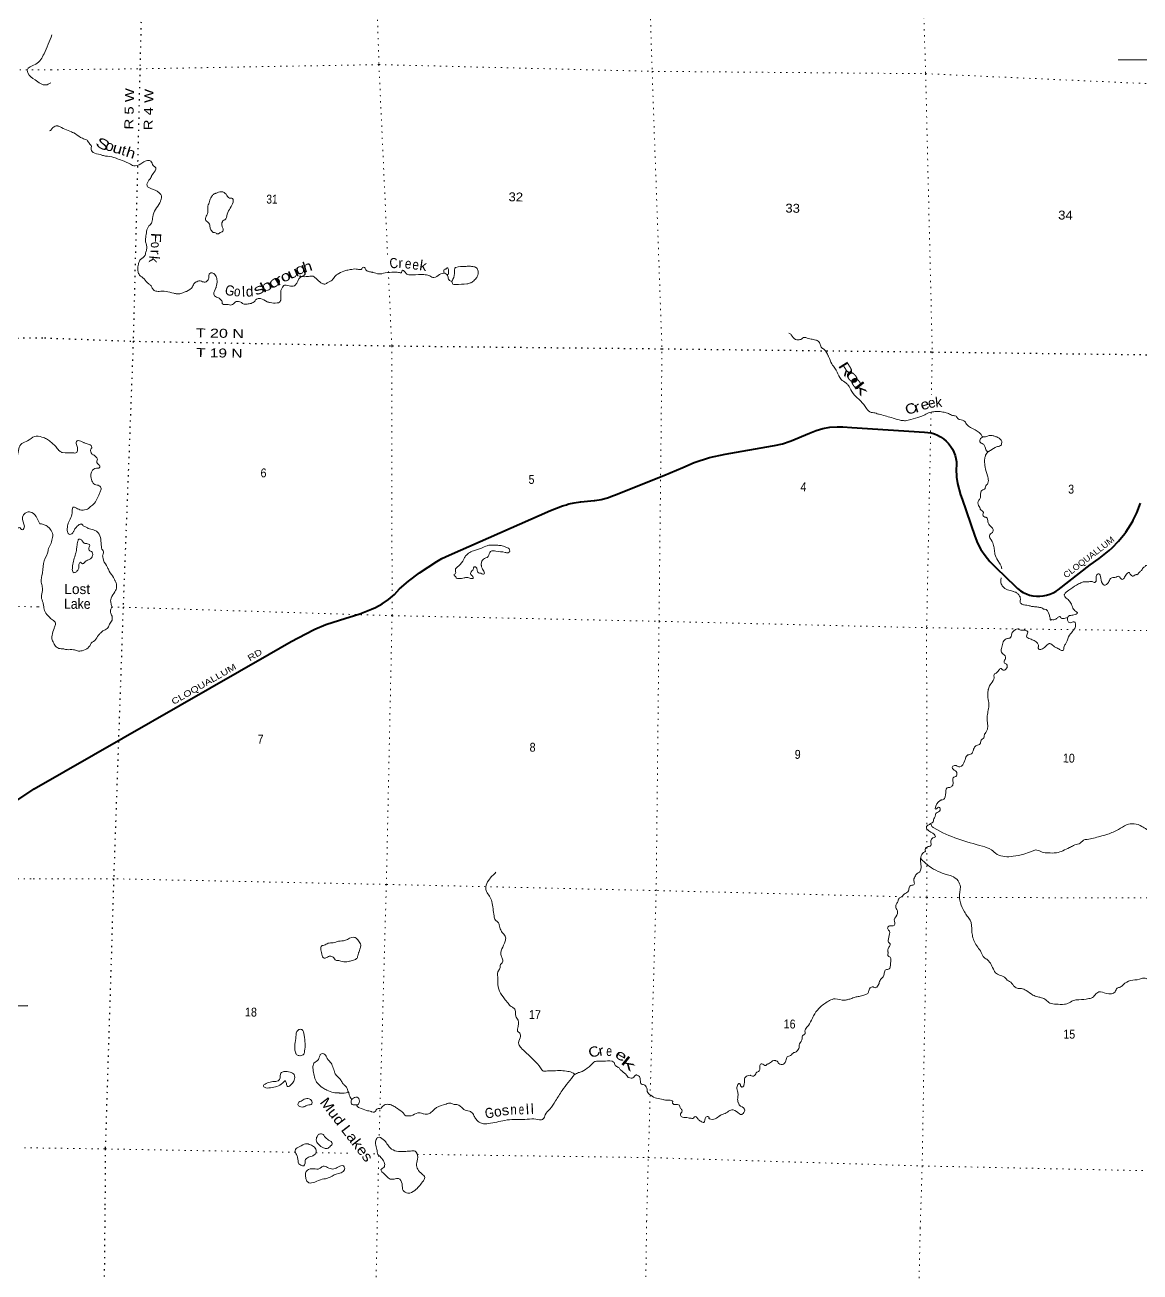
# Model space of a CAD drawing. Header units: feet. Extents: x -751810 to -497223, y -177792 to 12311.
# Drawn here: x -562729 to -540783, y -131836 to -107284 of the extents above; entities that cross this region are included whole.
import ezdxf

# ---------------------------------------------------------------- set-up
doc = ezdxf.new("R2010")
doc.units = ezdxf.units.FT
doc.header["$LTSCALE"] = 80
doc.linetypes.add('DOTTED', pattern=[1.5, 0.3, -1.2])
for name, color, linetype, lineweight in [('26', 7, 'Continuous', 40), ('29', 7, 'Continuous', 25), ('39', 7, 'Continuous', 13), ('6', 7, 'DOTTED', 25), ('7', 7, 'DOTTED', 13)]:
    doc.layers.add(name, color=color, linetype=linetype, lineweight=lineweight)
doc.layers.add('27', color=7, linetype='Continuous')
doc.layers.add('41', color=7, linetype='Continuous')

msp = doc.modelspace()

# ---------------------------------------------------------------- linework, layer by layer
at = {"layer": '26'}
for points in [[(-562547.79, -122322.91), (-557920.4, -119672.9), (-557488.52, -119424.9), (-557046.95, -119193.2), (-557021.64, -119181.98), (-556809.75, -119089.22), (-556535.41, -118998.81), (-556136.89, -118875.14), (-555911.18, -118786.72), (-555828.04, -118750.12), (-555696.1, -118678.25), (-555572.39, -118593), (-555458.28, -118495.27), (-555355, -118386.16), (-555183.64, -118231.3), (-554962.94, -118067.49), (-554621.68, -117844.38), (-554523.94, -117790.2), (-554381.66, -117722.92), (-552383.07, -116841.9), (-552151.12, -116752.37), (-552072.53, -116728.64), (-552047.71, -116721.14), (-552022.53, -116714.96), (-551921, -116690), (-551797.76, -116672.81), (-551786.07, -116671.33), (-551523.42, -116644.64), (-551515.41, -116643.86), (-551388.16, -116624.33), (-551263.64, -116591.6), (-551143.23, -116546.04), (-551125.5, -116538.87), (-550152.88, -116154.81), (-549783.82, -115997.14), (-549556.04, -115897.96), (-549257.91, -115800.2), (-548951.19, -115734.15), (-548019.05, -115571.64), (-547976.04, -115564.76), (-547818.86, -115528.76), (-547666.3, -115476.54), (-547648.69, -115470.18), (-547286.08, -115319.68), (-547156.96, -115267.36), (-547023.07, -115228.82), (-546885.89, -115204.49), (-546746.91, -115194.63), (-546633.44, -115197.38), (-546452.36, -115210.6), (-545028.5, -115299.82), (-544961.03, -115304.85), (-544894.46, -115316.91), (-544829.51, -115335.86), (-544766.9, -115361.49), (-544707.31, -115393.53), (-544651.39, -115431.63), (-544599.77, -115475.36), (-544552.99, -115524.24), (-544511.59, -115577.75), (-544476, -115635.29), (-544446.63, -115696.24), (-544423.78, -115759.92), (-544409.24, -115817.89), (-544398.79, -115886.64), (-544395.59, -115956.11), (-544399.64, -116025.38), (-544393.02, -116185.91), (-544375.79, -116312.54), (-544318.26, -116533.21), (-544285.77, -116618.67), (-544033.03, -117348.33), (-543980.3, -117482.93), (-543913.8, -117611.28), (-543834.24, -117731.98), (-543742.5, -117843.7), (-543663.12, -117923.82), (-543614.12, -117970.24), (-543242.25, -118334.81), (-543192.84, -118380.8), (-543138.9, -118421.37), (-543081.01, -118456.08), (-543019.8, -118484.55), (-542955.96, -118506.47), (-542890.18, -118521.59), (-542823.17, -118529.75), (-542755.68, -118530.87), (-542688.44, -118524.92), (-542622.2, -118511.98), (-542557.66, -118492.19), (-542495.55, -118465.76), (-542436.55, -118432.98), (-542391.75, -118402.23), (-541762.76, -117915.85), (-541584.97, -117789.01)], [(-541584.97, -117789.01), (-541392.11, -117627.16), (-541334.61, -117576.13), (-541209.62, -117447.27), (-541084.39, -117296.97), (-541064.22, -117269.19), (-540927.9, -117055.88), (-540916.82, -117035.75), (-540846.77, -116888.38), (-540772.33, -116700.81)], [(-563229.53, -122772.81), (-562547.79, -122322.91)]]:
    msp.add_lwpolyline(points, dxfattribs=at)
at = {"layer": '29'}
msp.add_lwpolyline([(-567229.35, -124765.99), (-567049.27, -126674.32), (-567041.17, -126691.97), (-567032.57, -126700.57), (-567019.67, -126709.18), (-566980.09, -126712.43), (-562670.29, -126590.05)], dxfattribs=at)
at = {"layer": '39'}
msp.add_line((-555793.95, -129468.63), (-555781.44, -129518.65), dxfattribs=at)
msp.add_arc((-558006.53, -128170.82), 30.07, 133.70179, 191.89523, dxfattribs=at)
for points in [[(-562197.2, -107477.98), (-562353.08, -107850.17), (-562517.13, -108056.01), (-562683.12, -108175.1), (-562672.3, -108227.78), (-562528.61, -108366.27), (-562319.54, -108465.97), (-562220.85, -108425.53)], [(-540265.4, -107937.21), (-540311.29, -107946.81), (-540748.24, -107971.53), (-541128.32, -107971.34), (-541212.74, -107969.51)], [(-562243.98, -109369.58), (-562226.86, -109359.98), (-562183.57, -109312.67), (-562112.27, -109271.99), (-562092.08, -109268.4), (-562072.12, -109274.87), (-561813.28, -109391.06), (-561769.46, -109410.1), (-561634.67, -109497.46), (-561554.98, -109531.36), (-561507.23, -109554.51), (-561462.97, -109613.53), (-561421.49, -109677), (-561426.4, -109717.1), (-561417.21, -109755.5), (-561387.86, -109792.33), (-561242.03, -109835.7), (-561186.2, -109857.01), (-561021.78, -109878.67), (-560933.96, -109908.72), (-560818.28, -109951.44), (-560653.06, -110027.4), (-560611.34, -110050.42), (-560561.27, -110059.54), (-560411, -109994.44), (-560315.54, -109952.27), (-560249.52, -109967.78), (-560207.1, -110049.12), (-560153.86, -110096.52), (-560165.25, -110156.59), (-560235.84, -110255.58), (-560240.13, -110267.55), (-560287.98, -110338.9), (-560326.58, -110446.63), (-560315.02, -110469), (-560293.27, -110485.55), (-560125.99, -110559.55), (-560072.66, -110602.92), (-560043.5, -110647.79), (-560053.43, -110732.01), (-560074.69, -110783.83), (-560160.07, -110914.67), (-560213.64, -111062.3), (-560232.06, -111166.44), (-560248.9, -111200.26), (-560259.27, -111214.11), (-560288.04, -111241.63), (-560334.68, -111349.19), (-560351.31, -111463.43), (-560358.6, -111519.57), (-560344.05, -111588.25), (-560334.68, -111709.08), (-560354.25, -111772.73), (-560365.34, -111817.08), (-560453.56, -111899.52), (-560474.43, -111933.25), (-560495.87, -111993.1), (-560508.44, -112105.42), (-560491.87, -112174.13), (-560472.49, -112206.72), (-560385.71, -112282.99), (-560293.44, -112383.51), (-560269.63, -112398.1), (-560246.01, -112420.73), (-560215.1, -112477.69), (-560171.73, -112516.83), (-560087.54, -112528.71), (-559952.82, -112529.62), (-559800.82, -112567.09), (-559734.66, -112576.56), (-559666.19, -112572.01), (-559572.87, -112535.84), (-559548.57, -112528.32), (-559431.93, -112438.36), (-559392.08, -112364.83), (-559361.44, -112343.38), (-559349.29, -112339.62), (-559306.67, -112322.45), (-559282.51, -112320.96), (-559232.61, -112338.13), (-559200.59, -112344.86), (-559162.26, -112339.65), (-559135.64, -112318.11), (-559116.74, -112282.33), (-559107.22, -112216.19), (-559092.2, -112174.3), (-559047.71, -112163.2), (-559013.9, -112180.01), (-558978.53, -112216.97), (-558959.28, -112255.59), (-558948.61, -112318.14), (-558965.47, -112442.43), (-558969.85, -112458.42), (-559012.92, -112586.17), (-558999.52, -112616.61), (-558906.04, -112662.87), (-558854.94, -112716.25)], [(-558855.4, -111206.32), (-558844.27, -111158.31), (-558833.81, -111140.44), (-558795.17, -111121.17), (-558746.47, -111011.64), (-558632.54, -110772.85), (-558627.94, -110746.81), (-558643.03, -110702.25), (-558701.1, -110690.94), (-558771.84, -110617.03), (-558809.32, -110584.05), (-558837.14, -110569.37), (-558865.24, -110566.75), (-558921.79, -110577.59), (-558974.55, -110598.56), (-558988.75, -110604.29), (-559017.25, -110619.75), (-559058.48, -110665.1), (-559081.63, -110710.84), (-559111.97, -110808.7), (-559126.94, -110848.59), (-559129.86, -110979.21), (-559172.21, -111074.8), (-559167.53, -111135.22), (-559108.3, -111184.76), (-559086.11, -111271.69), (-559059.32, -111332.59), (-559025.91, -111367.49), (-558977.9, -111378.58), (-558956.1, -111393.13), (-558929.97, -111393.7), (-558915.85, -111391.99), (-558885.21, -111370.54), (-558844.69, -111357.34), (-558827.22, -111295.39), (-558850.22, -111244.63), (-558855.43, -111205.54)], [(-558854.94, -112716.25), (-558847.31, -112734.51), (-558849.9, -112760.59), (-558840.17, -112774.88), (-558802.24, -112787.76), (-558749.94, -112786.89), (-558663.69, -112796.8), (-558625.05, -112777.53), (-558571.66, -112728.42), (-558539.46, -112727.11), (-558523.42, -112729.47), (-558481.48, -112742.44), (-558431.9, -112773.67), (-558355.61, -112779.34), (-558278.87, -112764.92), (-558201.41, -112718.35), (-558190.91, -112698.47), (-558139.98, -112669.41), (-558095.72, -112668.36), (-557962.44, -112733.58), (-557900.44, -112748.99), (-557767.91, -112757.89), (-557719.26, -112740.85), (-557698.45, -112709.14), (-557693.98, -112689.13), (-557668.8, -112462.48), (-557647.61, -112433.8), (-557642.07, -112419.94), (-557587.19, -112409.96), (-557476.99, -112428.43), (-557422.45, -112417.55), (-557408.16, -112407.81), (-557306.69, -112250.86), (-557284.51, -112242.54), (-557220.76, -112239.77), (-557120.98, -112231.46), (-557058.34, -112232.43), (-557020.69, -112257.37), (-556928.1, -112343.82), (-556914.3, -112356.18), (-556864.55, -112379.37), (-556840.56, -112385.93), (-556779.72, -112363.12), (-556683.94, -112306.89), (-556659.06, -112273.25), (-556597.23, -112206.23), (-556550.28, -112175.07), (-556416.32, -112119.67), (-556327.43, -112101.49), (-556210.53, -112089.95), (-556114.14, -112096.06), (-556099.84, -112086.31), (-556087.11, -112056.43), (-556046.95, -112059.31), (-556033.06, -112067.66), (-556029.58, -112091.86), (-556011.98, -112114.36), (-555960.21, -112137.59), (-555898.17, -112151), (-555880.17, -112155.41), (-555764.22, -112186.07), (-555641.11, -112166.62), (-555465.79, -112150.31), (-555375.42, -112156.29), (-555317.09, -112155.55), (-555306.14, -112115.57), (-555250.53, -112146.93), (-555213.28, -112189.96), (-555171.34, -112202.93), (-555145.26, -112205.51), (-554933.84, -112194.01), (-554825.52, -112206.4), (-554739.67, -112234.4), (-554701.98, -112257.33), (-554679.87, -112257.81), (-554571.94, -112197.82), (-554466.79, -112171.95), (-554423.11, -112197.03), (-554398.64, -112271.95), (-554389.17, -112298.29), (-554359.56, -112323.06), (-554321.46, -112327.9)], [(-554476.8, -112169.73), (-554485.77, -112121.28), (-554479.24, -112099.3), (-554448.87, -112089.91), (-554420.14, -112064.39), (-554406.21, -112070.73), (-554394.82, -112101.13), (-554391.92, -112151.46), (-554394.67, -112187.28), (-554418.32, -112198.67)], [(-554321.46, -112327.9), (-554273.91, -112180.15), (-554274.71, -112125.85), (-554269.7, -112081.73), (-554263.36, -112067.79), (-554247.05, -112058.09), (-554069.63, -112037.81), (-553983.06, -112033.65), (-553892.79, -112043.65), (-553854.87, -112056.53), (-553815.93, -112113.67), (-553811.42, -112182.13), (-553826.66, -112234.07), (-553878.48, -112303.32), (-553911.36, -112334.78), (-553945.98, -112354.13), (-553960.23, -112361.87), (-554031.08, -112382.45), (-554250.53, -112393.78), (-554290.73, -112392.91), (-554316.51, -112376.26), (-554325.3, -112333.07)], [(-547693.83, -113350.08), (-547648.32, -113383.24), (-547563.91, -113475.54), (-547507.76, -113482.79), (-547449.11, -113467.98), (-547408.19, -113436.69), (-547364.01, -113439.66), (-547256.05, -113468.14), (-547166, -113488.18), (-547136.08, -113498.88), (-547102.45, -113523.74), (-547071.77, -113590.75), (-547056.45, -113625.26), (-547001.25, -113674.71), (-546921.48, -113795.06), (-546913.8, -113811.31), (-546848.65, -113955.47), (-546819.53, -114002.35), (-546762.99, -114081.98), (-546693.82, -114226.23), (-546666.44, -114261), (-546567.55, -114335.52), (-546522.35, -114382.75), (-546497.21, -114427.52), (-546405.88, -114570.24), (-546340.9, -114631.96), (-546279.84, -114689.58), (-546164.39, -114832.82), (-546077.7, -114913.11), (-546023.52, -114918.31), (-545933.6, -114944.38), (-545899.61, -114953.16), (-545641.8, -115025.09), (-545483.9, -115068.72), (-545399.57, -115074.57), (-545296.52, -115052.68), (-545114.27, -114996.31), (-545047.35, -114971.62), (-544945.63, -114919.54), (-544844.64, -114899.61), (-544747.93, -114891.65), (-544637.74, -114910.12), (-544555.82, -114934.01), (-544474.22, -114971.97), (-544404.18, -114987.56), (-544363.09, -115038.72), (-544347.19, -115047.1), (-544329.23, -115053.52), (-544229.58, -115093.88), (-544214.09, -115120.36), (-544137.4, -115198.42), (-544105.55, -115213.18), (-543952.8, -115306.97), (-543931.09, -115325.53), (-543898, -115374.5), (-543886.58, -115391.61)], [(-562394.56, -115397.01), (-562540.14, -115385.21), (-562679.24, -115474.68), (-562789.19, -115524.52), (-562873.45, -115762.48), (-563010.28, -116176.66), (-563102.86, -116341.84), (-563211.4, -116500.6), (-563300.6, -116524.71), (-563390.81, -116591.14), (-563417.45, -116778.04), (-563383.11, -116857.49), (-563325.36, -116885.06), (-563320.05, -116915.44), (-563369.81, -116974.76), (-563353.02, -117114.29), (-563301.34, -117226.41), (-562998.57, -117281.94), (-562889.1, -117252.26), (-562875.77, -117200.15), (-562841.02, -117178.79), (-562783.71, -117224.5), (-562748.81, -117197.09), (-562778.72, -117016.92), (-562686.67, -116873.91), (-562596.19, -116880.08), (-562490.26, -116997.51), (-562433.34, -117102.41)], [(-543884.42, -115396.91), (-543923.33, -115428.24), (-543934.86, -115494.34), (-543871.4, -115533.91), (-543849.78, -115556.49), (-543798.07, -115672.22), (-543784.18, -115680.56), (-543762.02, -115679.03), (-543729.46, -115661.64), (-543605.23, -115591.95), (-543528.22, -115565.47), (-543513.92, -115555.73), (-543507.13, -115521.7), (-543506.27, -115483.51), (-543517.75, -115457.13), (-543604.85, -115394.93), (-543620.84, -115390.56), (-543674.7, -115371.3), (-543751.09, -115369.64), (-543825.95, -115390.14), (-543885.91, -115393.52)], [(-562394.56, -115397.01), (-562344, -115413.22), (-562264.59, -115459.17), (-562187.54, -115521.16), (-562122.56, -115582.88), (-562059.94, -115660.64), (-562012.46, -115695.85), (-561988.48, -115702.4), (-561779.48, -115708.94), (-561747.36, -115711.64), (-561710.91, -115700.37), (-561695.9, -115658.47), (-561693.08, -115622.34), (-561715.49, -115545.46), (-561720.45, -115497.1), (-561701.77, -115471.36), (-561679.53, -115465.82), (-561579.79, -115502.15), (-561563.84, -115508.53), (-561485.99, -115534.35), (-561416.67, -115582.09), (-561415.29, -115610.27), (-561433.96, -115636), (-561433.07, -115686.28), (-561415.93, -115728.88), (-561364.25, -115756.13), (-561317.04, -115803.4), (-561301.54, -115829.87), (-561314.59, -115873.82), (-561301.51, -115918.34), (-561256.36, -115967.57), (-561254.79, -115987.71), (-561265.16, -116001.56), (-561277.4, -116009.33), (-561323.67, -116010.34), (-561413.55, -116072.73), (-561433.31, -116146.69), (-561424.51, -116203.18), (-561386.51, -116302.52), (-561352.92, -116329.38), (-561269.04, -116355.33), (-561230.01, -116408.45), (-561247.52, -116472.41), (-561277.15, -116538.11), (-561402.33, -116740.48), (-561467.77, -116789.32), (-561478.09, -116801.16), (-561524.91, -116826.29), (-561585.43, -116835.03), (-561645.6, -116827.69), (-561739.09, -116781.44), (-561773.12, -116774.67), (-561785.41, -116784.45), (-561796.09, -116812.37), (-561801.95, -116894.67), (-561836.76, -117012.54), (-561885.46, -117122.07), (-561895.11, -117194.24), (-561886.99, -117280.87), (-561871.45, -117305.33), (-561845.5, -117313.94), (-561804.99, -117300.74), (-561773.89, -117259.19), (-561763.35, -117237.3), (-561723.77, -117175.84), (-561631.79, -117109.47), (-561619.68, -117107.72), (-561580.29, -117144.76), (-561536.43, -117161.8), (-561484.88, -117195.08), (-561380.9, -117221.46), (-561323.24, -117250.86), (-561285.76, -117283.84), (-561225.4, -117552.55), (-561214.42, -117601.04), (-561191.15, -117639.75), (-561185.93, -117676.05), (-561199.02, -117722.01), (-561197.69, -117752.2), (-561195.9, -117762.29), (-561183.09, -117818.86), (-561103.91, -117965.33), (-561069.3, -118036.45), (-560983.69, -118164.97), (-560958.72, -118217.79), (-560935.77, -118270.56), (-560925.42, -118347.18), (-560957.72, -118442.99), (-561034.92, -118567.98), (-561042.21, -118624.12), (-561037.03, -118662.43), (-561033.42, -118680.61), (-561020.69, -118741.2), (-561044.19, -118803.02), (-561037.55, -118865.49), (-561011.07, -118940.45), (-561012.5, -119004.76)], [(-543775.39, -115682.75), (-543822.02, -115754.13), (-543839.49, -115816.08), (-543839.91, -115924.64), (-543833.3, -115989.12), (-543786.82, -116159.01), (-543768.83, -116253.9), (-543775.98, -116304.01), (-543827.9, -116377.27), (-543832.64, -116409.34), (-543895.84, -116448.18), (-543921.4, -116511.97), (-543922.26, -116550.15), (-543935.8, -116616.2), (-543969.08, -116665.74), (-543972.3, -116719.96), (-543929.97, -116805.32), (-543924.3, -116821.53), (-543867.26, -116879.06), (-543876.42, -116929.12), (-543859.05, -116961.67), (-543815.15, -116976.69), (-543803.18, -116980.97), (-543780.36, -117039.77), (-543773.35, -117086.17), (-543700.95, -117176.2), (-543681.39, -117200.75), (-543674.25, -117241.12), (-543687.03, -117273.01), (-543725.94, -117304.34), (-543746.89, -117342.08), (-543739.75, -117382.45), (-543730.01, -117396.73), (-543672.18, -117508.57), (-543652.09, -117599.48), (-543638.3, -117702.31), (-543582.75, -117826.16), (-543536.08, -117897.54), (-543509.24, -117956.43), (-543506.15, -117993.75)], [(-561012.5, -119004.76), (-561062.45, -119080.08), (-561098.19, -119149.67), (-561128.97, -119177.15), (-561216.62, -119229.54), (-561241.32, -119255.14), (-561284.57, -119300.45), (-561353.19, -119401.5), (-561441.42, -119480.01), (-561452.18, -119511.95), (-561464.42, -119519.72), (-561487.07, -119543.36), (-561605.05, -119603.13), (-561695.64, -119607.2), (-561775.54, -119583.35), (-561900.21, -119582.66), (-561966.27, -119569.17), (-562062.53, -119557.03), (-562125.91, -119513.44), (-562174.32, -119429.95), (-562193.48, -119387.32), (-562195.57, -119300.82), (-562156.33, -119164.95), (-562134.93, -119107.11), (-562131.49, -119042.85), (-562208.58, -118982.87), (-562239.97, -118948.01), (-562253.73, -118933.64), (-562331.98, -118835.44), (-562359.88, -118734.31), (-562372.34, -118661.66), (-562405.96, -118546.33), (-562382.94, -118416.14), (-562387.49, -118349.69), (-562407.49, -118254.76), (-562405.78, -118178.4), (-562394.56, -118126.37), (-562361.08, -117887.84), (-562347.76, -117831.83), (-562272.97, -117634.41), (-562270.6, -117618.37), (-562226.01, -117512.78), (-562191.33, -117400.94), (-562181.99, -117342.84), (-562188.82, -117288.4), (-562248.97, -117190.6), (-562294.35, -117151.41), (-562367.96, -117115.64), (-562436.63, -117102.19)], [(-540042.21, -117235.35), (-540081.03, -117262.66), (-540083.48, -117282.71), (-540068.03, -117311.19), (-540060.26, -117323.43), (-539936.95, -117474.88), (-539912.48, -117549.8), (-539940.72, -117643.68), (-539967.75, -117683.31), (-539997.36, -117658.54), (-540024.65, -117619.75), (-540036.53, -117611.45), (-540068.92, -117620.8), (-540112.47, -117680.17), (-540174.74, -117676.81), (-540187.25, -117696.65), (-540183.77, -117720.85), (-540161.27, -117793.72), (-540156.72, -117860.16), (-540206.92, -117857.07), (-540248.69, -117836.06), (-540262.58, -117827.71), (-540326.36, -117802.2), (-540349.14, -117831.87), (-540342.4, -117890.32), (-540371.44, -117929.9), (-540418.3, -117957.03), (-540464.76, -117966.08), (-540520.86, -117956.82), (-540546, -117912.05), (-540584.46, -117923.28), (-540618.99, -117938.61), (-540677.15, -117931.32), (-540679.39, -117941.33), (-540705.92, -117958.85), (-540755.6, -118022.11), (-540798.71, -118061.39), (-540808.98, -118071.22), (-540843.96, -118106.65), (-540861.96, -118102.24), (-540902.75, -118127.49), (-540935.04, -118132.82), (-540968.63, -118105.96), (-540984.17, -118081.49), (-540995.78, -118061.14), (-541032.32, -118076.43), (-541086.38, -118155.68), (-541135.65, -118200.86), (-541163.44, -118184.17), (-541173.13, -118167.88), (-541190.77, -118147.39), (-541212.7, -118138.87), (-541255.27, -118154.03), (-541340.05, -118168.28), (-541362.48, -118181.87), (-541406.44, -118259.33), (-541441.46, -118296.77), (-541492.12, -118313.77), (-541525.57, -118280.87), (-541560.62, -118139.38), (-541581.83, -118098.71), (-541607.78, -118090.1), (-541632.31, -118107.67), (-541645.13, -118141.57), (-541663.77, -118255.76), (-541683.96, -118259.35), (-541741.85, -118240), (-541753.91, -118239.74), (-541824.48, -118248.26), (-541886.75, -118244.9), (-541945.54, -118265.75), (-542037.07, -118312.02), (-542184.13, -118413.38), (-542272.4, -118493.9), (-542274.81, -118511.94), (-542265.3, -118536.27), (-542198.31, -118598.04), (-542145.52, -118665.53), (-542103.5, -118764.96), (-542080.18, -118801.66), (-542070.36, -118811.92), (-542015.11, -118859.36), (-542086.36, -118898.03), (-542161.04, -118910.48), (-542171.14, -118912.28), (-542199.92, -119030.28), (-542180.18, -119046.79), (-542133.95, -119047.79), (-542069.4, -119039.13), (-542061.58, -119049.36), (-542052.75, -119103.83), (-542057.66, -119143.94), (-542082.64, -119181.6), (-542099.3, -119207.37), (-542169.62, -119294.31), (-542237.44, -119449.67), (-542270.82, -119503.23)], [(-561685.56, -117446.08), (-561708.04, -117552.15), (-561715.91, -117634.41), (-561731.33, -117694.39), (-561790.94, -117932.36), (-561796.54, -118002.61), (-561789.48, -118046.99), (-561763.8, -118067.65), (-561739.55, -118062.15), (-561698.58, -118028.85), (-561671.24, -117975.16), (-561657.02, -117878.96), (-561638.53, -117861.27), (-561612.85, -117881.93), (-561594.94, -117890.36), (-561535.57, -117843.39), (-561462.35, -117806.78), (-561396.28, -117729.8), (-561395.78, -117707.69), (-561406.9, -117665.23), (-561464.25, -117621.77), (-561465, -117565.46), (-561452.14, -117529.54), (-561479.69, -117502.81), (-561547.81, -117491.28), (-561579.57, -117472.5), (-561618.65, -117421.39), (-561666.66, -117410.3), (-561678.99, -117422.09), (-561685.56, -117446.08)], [(-554285.94, -118119.06), (-554275.4, -118097.17), (-554254.89, -118079.52), (-554257.21, -118003.07), (-554248.72, -117983.15), (-554197.39, -117936.01), (-554091.87, -117803.59), (-554056.21, -117738.01), (-554019.23, -117702.62), (-553996.67, -117683), (-553903.13, -117636.78), (-553743.03, -117581.94), (-553633.41, -117536.06), (-553564.75, -117523.47), (-553504.45, -117524.78), (-553488.37, -117525.13), (-553399.97, -117529.05), (-553313.81, -117542.98), (-553263.96, -117562.16), (-553202.37, -117595.66), (-553189.33, -117642.19), (-553189.56, -117652.23), (-553216.18, -117673.77), (-553280.41, -117668.36), (-553460.87, -117644.35), (-553517.02, -117637.1), (-553565.53, -117648.11), (-553612.04, -117749.64), (-553705.67, -117799.89), (-553734.71, -117839.47), (-553748.43, -117913.56), (-553746.69, -117925.66), (-553733.83, -117980.23), (-553689.3, -118057.59), (-553689.98, -118087.74), (-553716.33, -118097.22), (-553760.1, -118076.16), (-553800.26, -118073.28), (-553825.63, -118038.56), (-553838.31, -117975.95), (-553855.95, -117955.47), (-553867.87, -117949.18), (-553898.52, -117970.63), (-553907.19, -117998.59), (-553956.96, -118065.87), (-553953.74, -118102.13), (-553939.94, -118114.49), (-553924.13, -118126.9), (-553912.34, -118139.21), (-553909.08, -118173.46), (-553927.35, -118181.11), (-553959.51, -118180.41), (-554027.45, -118160.85), (-554088.02, -118171.6), (-554194.87, -118183.36), (-554236.95, -118176.42), (-554244.63, -118160.16), (-554284.55, -118120.45)], [(-543515.26, -118168.05), (-543525.44, -118231.52), (-543522.23, -118267.78), (-543505.03, -118308.36), (-543483.6, -118338.99), (-543392.53, -118403.29), (-543290.64, -118433.64), (-543274.65, -118438.01), (-543214.84, -118461.42), (-543171.52, -118502.57), (-543140.62, -118559.53), (-543139.95, -118619.87), (-543142.73, -118653.98), (-543123.12, -118676.53), (-543063.36, -118701.95), (-542963.17, -118718.19), (-542905.19, -118733.52), (-542816.84, -118739.46), (-542738.76, -118755.22), (-542694.86, -118770.25), (-542683.06, -118782.56), (-542664.97, -118782.96), (-542572.93, -118893.52), (-542554.22, -118956.25), (-542552.43, -118966.34), (-542552.97, -118990.46), (-542541.09, -118998.76), (-542516.79, -118991.24), (-542478.69, -118996.09), (-542440.14, -118980.84), (-542393.01, -118941.65), (-542370.63, -118930.07), (-542352.67, -118936.49), (-542333.16, -118963.05), (-542303.14, -118969.73), (-542208.13, -118951.31)], [(-542270.82, -119503.23), (-542283.69, -119539.14), (-542284.4, -119571.29), (-542299.06, -119597.11), (-542327.2, -119596.5), (-542378.88, -119569.25), (-542464.41, -119527.18), (-542551.51, -119464.98), (-542569.55, -119462.58), (-542610.34, -119487.83), (-542682.17, -119552.62), (-542720.85, -119573.9), (-542749.09, -119577.31), (-542777.09, -119570.67), (-542786.33, -119534.28), (-542781.86, -119514.28), (-542787.09, -119477.97), (-542798.65, -119455.61), (-542869.89, -119403.8), (-542945.6, -119372), (-542993.39, -119350.86), (-543016.75, -119316.17), (-542992.93, -119240.29), (-542996.68, -119228.14), (-543030.41, -119207.31), (-543076.41, -119196.26), (-543146.77, -119194.74), (-543196.61, -119175.56), (-543233.02, -119184.82), (-543245.35, -119196.62), (-543298.64, -119241.71), (-543335.1, -119343.46), (-543365.61, -119358.88), (-543393.84, -119362.29), (-543438.56, -119383.44), (-543461.21, -119407.07), (-543497.67, -119508.82), (-543515.95, -119606.94), (-543512.47, -119631.15), (-543439.76, -119707.11), (-543432.84, -119757.52), (-543460.36, -119819.26), (-543456.7, -119835.42), (-543411.19, -119868.57), (-543396.05, -119911.12), (-543410.97, -119949), (-543451.98, -119984.3), (-543495.98, -119973.3), (-543519.7, -119954.69), (-543560.57, -119983.96), (-543616.23, -120045.08), (-543644.73, -120060.55), (-543661.58, -120094.36), (-543656.04, -120116.6), (-543659.04, -120160.77), (-543736.02, -120275.71), (-543765.91, -120353.47), (-543770.29, -120369.46), (-543779.31, -120413.5), (-543770.62, -120564.48), (-543759.24, -120685.36), (-543775.87, -120799.6), (-543794.51, -120913.8), (-543788.67, -121012.44), (-543783.28, -121131.18), (-543804.69, -121189.02), (-543831.76, -121230.66), (-543842.08, -121242.5), (-543851.51, -121304.62), (-543868.17, -121330.4), (-543907.08, -121361.72), (-543924.56, -121423.67), (-543935.01, -121441.54), (-543945.29, -121451.37), (-544014.17, -121474), (-544057.9, -121541.42), (-544081.36, -121601.22), (-544102.23, -121634.95), (-544173.07, -121655.53), (-544216.67, -121716.92), (-544236.11, -121776.81), (-544333.1, -121887.3), (-544361.19, -121884.68), (-544400.99, -121865.72), (-544435.12, -121862.97), (-544482.2, -121900.16), (-544457.01, -121942.92), (-544403.55, -121980.27), (-544386.45, -122024.87), (-544386.72, -122036.93), (-544397.4, -122064.85), (-544458.69, -122107.75), (-544467.4, -122137.72), (-544462.67, -122196.13), (-544465.58, -122236.28), (-544478.31, -122266.16), (-544525.31, -122299.32)], [(-544525.31, -122299.32), (-544587.84, -122308.02), (-544602.99, -122355.94), (-544613.19, -122452.23), (-544634.59, -122510.07), (-544661.26, -122533.62), (-544685.6, -122543.15), (-544697.62, -122540.88), (-544717.94, -122550.49), (-544814, -122709.25), (-544814.22, -122719.3), (-544788, -122715.85), (-544767.41, -122694.18), (-544731.05, -122686.92), (-544715.55, -122713.39), (-544718.23, -122743.49), (-544747.09, -122775.04), (-544804.18, -122809.99), (-544817.55, -122868.01), (-544844.71, -122913.66), (-544854.05, -122971.77), (-544905.07, -123004.84), (-544915.34, -123014.67), (-544970.42, -123049.67), (-544989.23, -123081.43), (-544987.53, -123095.54), (-544960.16, -123130.31), (-544876.99, -123188.41), (-544821.65, -123231.83), (-544810.31, -123264.24), (-544877.45, -123298.98), (-544896.17, -123326.72), (-544901.04, -123364.82), (-544898.68, -123439.26), (-544975.74, -123467.75), (-545006.52, -123495.23), (-545013.09, -123519.21), (-545009.29, -123529.35), (-545016.04, -123561.37), (-545046.6, -123578.8), (-545077.6, -123616.33), (-545104.19, -123726.34), (-545092.72, -123843.2), (-545096.12, -123905.45), (-545111.09, -123945.34), (-545125.52, -123961.11), (-545170.37, -123988.28), (-545214.07, -124053.69), (-545233.14, -124097.5), (-545226.81, -124174.04), (-545227.35, -124198.16), (-545251.87, -124215.72), (-545296.27, -124222.8), (-545323.12, -124254.39), (-545340.86, -124328.39), (-545371.82, -124363.91), (-545382.01, -124369.72), (-545408.45, -124383.23), (-545480.33, -124450.03), (-545527.24, -124479.17), (-545542.07, -124513.03), (-545550.78, -124543), (-545586.21, -124598.53), (-545589.12, -124638.67), (-545581.89, -124675.02), (-545558.84, -124723.77), (-545555.23, -124741.95), (-545555.99, -124776.11), (-545619.12, -124901.41), (-545612.43, -124961.87), (-545613.33, -125002.06), (-545639.82, -125017.57), (-545712.31, -125022.03), (-545740.86, -125039.51), (-545749.21, -125053.4), (-545749.84, -125081.53), (-545716.61, -125124.48), (-545711.71, -125174.85), (-545738.79, -125306.95), (-545731.51, -125341.29), (-545702.13, -125376.11), (-545704.81, -125406.21), (-545742.47, -125471.74), (-545743.86, -125534.04), (-545742.12, -125546.14), (-545745.39, -125602.36), (-545699.97, -125639.54), (-545694.44, -125752.25), (-545699.99, -125820.49), (-545733.36, -125874.05), (-545800.19, -125894.72), (-545806.67, -125914.68), (-545821.59, -125952.56), (-545822.49, -125992.75), (-545841.3, -126024.51), (-545890.7, -126075.72), (-545920.64, -126155.49)], [(-544898.22, -123002.9), (-544887.96, -123049.44), (-544840.62, -123090.68), (-543881.42, -123453.25), (-543710.03, -123523.31), (-543597.39, -123612.21), (-543447.54, -123655.66), (-543280.52, -123651.24), (-543070.35, -123605.53), (-542922.45, -123556.46), (-542855.49, -123529.76), (-542813.19, -123526.66), (-542711.62, -123571.08), (-542593.25, -123583.69), (-542430.3, -123581.19), (-542300.67, -123539.77), (-542172.6, -123478.2), (-542091.26, -123437.75), (-542042.52, -123416.68), (-541983.96, -123405.89), (-541895.87, -123333.41), (-541827.12, -123316.8), (-541572.46, -123259.99), (-541416.61, -123215.11), (-541207.37, -123121.13), (-541050.58, -123034.05), (-540897.19, -123009.23), (-540747.51, -123060.72), (-540561.3, -123187.4), (-540310.91, -123321.5), (-540088.96, -123378.58), (-539867.99, -123389.4), (-539709.59, -123320.45), (-539535.2, -123255.87), (-539332.31, -123175.82), (-539232.38, -123113.65), (-539055.98, -122959.4)], [(-545098.85, -123697.15), (-544931.92, -123846.68), (-544755.18, -123947.01), (-544599.7, -124008.69), (-544489.82, -124041.23), (-544365.16, -124132.39), (-544319.61, -124254.01), (-544338.17, -124454.66), (-544318.58, -124567.68), (-544240.02, -124742.29), (-544183.71, -124831.97), (-544127.03, -124905.58), (-544093.83, -125129.47), (-544077.85, -125224.31), (-544044.13, -125335.62), (-543909.98, -125541.59), (-543851.92, -125643.38), (-543784.56, -125689.07), (-543714.27, -125783.08), (-543656.53, -125898.93), (-543631.34, -125941.7), (-543533.97, -125994.07), (-543430.7, -126052.6), (-543397.34, -126089.52), (-543349.64, -126114.68), (-543271.08, -126198.81), (-543199.79, -126248.61), (-543117.47, -126254.41), (-543027.78, -126290.53), (-542893.07, -126381.92), (-542795.39, -126420.22), (-542721.28, -126433.89), (-542639.82, -126477.88), (-542558.75, -126539.95), (-542436.54, -126560.69), (-542271.72, -126564.26), (-542176.53, -126534.16), (-542068.74, -126480.2), (-541986.14, -126473.94), (-541792.59, -126452), (-541699.32, -126417.83), (-541668.32, -126380.3), (-541594.57, -126319.57), (-541446.41, -126348.92), (-541272.78, -126318.5), (-541232.97, -126246.98), (-541172.18, -126226.18), (-541110.71, -126175.24), (-540970.22, -126097.86), (-540796.68, -126071.46), (-540711.72, -126049.18), (-540649.63, -126060.57), (-540544.89, -126143.26), (-540368.29, -126249.63), (-540057.18, -126276.47), (-539812.17, -126201.36), (-539686.11, -126139.75), (-539606.19, -126073.12), (-539524.66, -126024.63), (-539497.63, -125985), (-539432.41, -125946.2), (-539339.9, -125855.72), (-539291.57, -125852.75), (-539242.07, -125797.52), (-539087.42, -125716.43), (-538837.09, -125673.6), (-538688.26, -125672.8), (-538565.96, -125689.53), (-538453.49, -125695.98), (-538418.61, -125755.05), (-538337.36, -125809.08), (-538214.26, -125789.63), (-538032.77, -125767.42), (-537850.84, -125778.83)], [(-551901.17, -127944), (-551968.66, -127904.34), (-552072.69, -127879.97), (-552213.17, -127866.88), (-552362.18, -127875.71), (-552470.86, -127879.39), (-552521.2, -127882.32), (-552580.07, -127816.71), (-552713.43, -127665.04), (-552859.07, -127523.15), (-552910.3, -127475.8), (-552959.48, -127426.48), (-553012.04, -127348.94), (-552985.09, -127222.86), (-552991.11, -127132.26), (-553034.44, -127091.11), (-553031.12, -127032.87), (-553023.65, -126878.22), (-553070.05, -126794.78), (-553079.59, -126681.99), (-553106.79, -126639.18), (-553158.42, -126609.91), (-553221.31, -126544.21), (-553293.7, -126454.18), (-553388.92, -126305.35), (-553423.29, -126133.7), (-553419.71, -126063.41), (-553420.64, -125924.66), (-553380.92, -125857.17), (-553367.11, -125779.05), (-553336.24, -125747.55), (-553330.6, -125675.3), (-553359.31, -125610.34), (-553278.52, -125324.58), (-553270.65, -125242.32), (-553323.22, -125164.78), (-553366, -125099.51), (-553393.95, -125000.39), (-553420.97, -124949.54), (-553466.3, -124908.35), (-553496.62, -124825.26), (-553540.59, -124542.83), (-553584.49, -124437.33), (-553644.78, -124345.55), (-553660.89, -124256.73), (-553601.51, -124119.29), (-553458.78, -123963.48)], [(-556871.02, -125630.77), (-556900.63, -125515.53), (-556896.59, -125425.14), (-556878.15, -125409.46), (-556839.73, -125400.24), (-556762.49, -125363.71), (-556663.69, -125351.78), (-556560.5, -125323.85), (-556423.32, -125304.71), (-556255.05, -125244.02), (-556233.08, -125250.52), (-556195.47, -125277.47), (-556136.83, -125353.14), (-556119.77, -125399.75), (-556131.17, -125459.82), (-556161.19, -125543.61), (-556167.58, -125559.56), (-556178.8, -125611.59), (-556202.12, -125665.37), (-556244.87, -125688.57), (-556327.87, -125712.91), (-556360.21, -125720.25), (-556486.93, -125721.52), (-556576.94, -125699.47), (-556597.04, -125699.03), (-556622.9, -125686.41), (-556650.28, -125651.64), (-556707.81, -125616.21), (-556774.59, -125634.87), (-556837.44, -125657.64), (-556871.02, -125630.77)], [(-545920.64, -126155.49), (-545926.94, -126167.42), (-545980.73, -126234.61), (-546016.91, -126233.83), (-546036.79, -126223.34), (-546071, -126224.61), (-546091.46, -126240.25), (-546116.52, -126281.93), (-546135.92, -126339.82), (-546152.4, -126357.56), (-546217.35, -126384.3), (-546312.45, -126410.38), (-546387.09, -126420.83), (-546478.4, -126457.05), (-546549.16, -126473.61), (-546559.3, -126477.42), (-546599.68, -126484.58), (-546786.07, -126456.42), (-546844.63, -126467.21), (-546893.41, -126490.28), (-547073.17, -126615.07), (-547184.77, -126749.37), (-547231.01, -126838.84), (-547310.58, -126979.86), (-547366.6, -127057.06), (-547377.37, -127089), (-547376.57, -127143.3), (-547425.8, -127186.47), (-547437.51, -127260.6), (-547450.29, -127292.49), (-547456.64, -127306.43), (-547475.18, -127326.13), (-547495.2, -127412.15), (-547539.16, -127489.61), (-547561.67, -127507.22), (-547594.01, -127514.56), (-547659.64, -127571.45), (-547726.6, -127598.14), (-547754.48, -127675.95), (-547792.05, -127737.46), (-547802.28, -127745.28), (-547844.58, -127748.39), (-547894.39, -127727.21), (-547913.86, -127698.64), (-547941.55, -127677.93), (-547951.56, -127675.7), (-547969.56, -127671.29), (-548016.01, -127680.34), (-548095.66, -127734.91), (-548124.03, -127744.35), (-548150.74, -127769.91), (-548226.45, -127738.11), (-548250.75, -127745.62), (-548263.39, -127771.49), (-548267.15, -127849.82), (-548294.14, -127887.43), (-548322.59, -127900.89), (-548370.31, -127966.2), (-548412.79, -127977.35), (-548444.68, -127964.59), (-548458.7, -127962.28), (-548511.23, -127973.2), (-548560.37, -128012.35), (-548569.18, -128046.34), (-548565.83, -128076.57), (-548575.26, -128138.69), (-548602.56, -128190.38), (-548622.75, -128193.96), (-548644.32, -128169.37), (-548657.58, -128132.89), (-548669.47, -128124.59), (-548706.45, -128159.98), (-548717.4, -128199.95), (-548699.46, -128296.85), (-548694.24, -128333.15), (-548702.11, -128415.41), (-548691.84, -128496.06), (-548688.05, -128506.19), (-548670.81, -128544.76), (-548568.08, -128627.41), (-548564.96, -128667.69), (-548583.72, -128697.44), (-548612.54, -128726.98), (-548628.8, -128734.67), (-548668.69, -128719.73), (-548789.68, -128644.73), (-548819.83, -128644.07), (-548858.34, -128657.31), (-548950.09, -128713.63), (-549047.52, -128753.74), (-549057.75, -128761.56), (-549092.55, -128788.96), (-549200.07, -128830.86), (-549258.09, -128817.54), (-549270.02, -128811.25), (-549265.64, -128795.26), (-549275.33, -128778.97)], [(-557320.74, -127577.3), (-557378.63, -127557.95), (-557405.69, -127509.11), (-557394.67, -127195.7), (-557382.78, -127113.52), (-557339.4, -127062.19), (-557277.09, -127063.54), (-557233.28, -127173.06), (-557216.77, -127334.26), (-557224.11, -127482.88), (-557243.55, -127542.78), (-557270.22, -127566.33), (-557315.21, -127578.88)], [(-556298.19, -128436), (-556346.49, -128346.32), (-556365.21, -128286.68), (-556372.26, -128274.92), (-556372.88, -128267.34), (-556389.89, -128218.72), (-556419.1, -128175.87), (-556468.32, -128128.56), (-556505.16, -128067.44), (-556622.75, -127930.19), (-556643.61, -127873.44), (-556681.47, -127768.07), (-556735.87, -127682.45), (-556763.43, -127655.72), (-556815.68, -127564.11), (-556847.3, -127539.3), (-556895.54, -127538.25), (-556916, -127553.89), (-556926.68, -127581.81), (-556933.07, -127597.76), (-556954.43, -127653.59), (-557040.47, -127724.1), (-557060.62, -127816.15), (-557043.17, -127935.15), (-557013.61, -128052.41), (-556978.64, -128107.45), (-556868.33, -128210.37), (-556788.87, -128254.31), (-556659.2, -128301.35), (-556546.77, -128309.82), (-556530.74, -128312.17), (-556362.86, -128303.14)], [(-549275.33, -128778.97), (-549299.36, -128774.43), (-549327.81, -128787.88), (-549368.29, -128889.54), (-549430.11, -128866.09), (-549459.86, -128847.35), (-549500.99, -128798.21), (-549538.64, -128773.26), (-549573.58, -128806.69), (-549635.85, -128803.33), (-549653.94, -128802.93), (-549701.95, -128791.84), (-549732.15, -128793.2), (-549825.68, -128748.95), (-549816.56, -128700.89), (-549806.33, -128693.07), (-549798.02, -128681.19), (-549801.23, -128644.93), (-549832.45, -128602.03), (-549845.4, -128551.49), (-549889.31, -128536.46), (-549937.59, -128537.43), (-549961.67, -128534.9), (-549969.44, -128522.67), (-549985.43, -128518.3), (-549978.5, -128478.24), (-549988.28, -128465.96), (-550032.23, -128452.95), (-550148.73, -128446.4), (-550168.69, -128439.94), (-550298.85, -128415), (-550412.17, -128356.25), (-550482.82, -128278.32), (-550485.95, -128238.04), (-550502.96, -128189.42), (-550528.42, -128158.71), (-550560.31, -128145.96), (-550592.33, -128139.23), (-550613.59, -128100.57), (-550627.52, -128003.76), (-550684.78, -127956.28), (-550696.79, -127954.01), (-550762.42, -128010.89), (-550796.72, -128016.18), (-550854.74, -128002.86), (-550884.09, -127966.04), (-550905.57, -127937.42), (-551000.43, -127862.99), (-551037.59, -127815.94), (-551099.1, -127778.42), (-551120.62, -127751.81), (-551135.76, -127709.26), (-551173.46, -127686.33), (-551348.38, -127684.55), (-551368.48, -127684.12), (-551444.86, -127682.46), (-551513.47, -127693.04), (-551591.47, -127763.73), (-551665.18, -127822.45), (-551801.65, -127899.92), (-551834.03, -127909.27), (-551911.31, -127947.8)], [(-558027.32, -128149.07), (-557931.77, -128102.89), (-557818.71, -128083.22), (-557729.73, -128061.02), (-557703.95, -127987.19), (-557692.33, -127917.07), (-557631.4, -127890.24), (-557510.93, -127898.88), (-557431.6, -127948.86), (-557430.05, -128059.47), (-557480.05, -128136.8), (-557559.56, -128185.34), (-557584.34, -128124.49), (-557605.29, -128071.76), (-557656.48, -128112.87), (-557770.66, -128182.78), (-557895.91, -128208.21), (-558016.29, -128195.55), (-558035.99, -128177.03)], [(-551911.31, -127947.8), (-552157.69, -128264.16), (-552284.89, -128466.48), (-552399.12, -128628.87), (-552490.08, -128739.49), (-552528.1, -128821.1), (-552564.64, -128836.39), (-552711.1, -128821.15), (-552890.36, -128833.35), (-553099.45, -128830.84), (-553284.87, -128848.93), (-553604.03, -128912.39), (-553670.49, -128916.98), (-553702.61, -128914.28), (-553778.5, -128890.52), (-553806.28, -128873.83), (-553863.18, -128810.27), (-553884.48, -128773.62), (-553892.21, -128759.38), (-553915.34, -128714.64), (-553982.65, -128666.94), (-554088.51, -128634.49), (-554104.32, -128622.09), (-554227.15, -128539), (-554281.42, -128537.83), (-554349.18, -128510.22), (-554440.08, -128528.36), (-554628.63, -128596.66), (-554679.87, -128639.78), (-554753.71, -128704.53), (-554824.65, -128729.13), (-554882.85, -128723.84), (-554902.77, -128715.37), (-554996.97, -128701.27), (-555126.92, -128756.76), (-555157.16, -128760.12), (-555253.42, -128747.99), (-555274.81, -128715.35), (-555395.31, -128618.25), (-555462.71, -128574.57), (-555544.36, -128538.62), (-555600.55, -128533.38), (-555667.42, -128556.06), (-555743.19, -128616.74), (-555803.71, -128625.49), (-555822.57, -128659.26), (-555857.37, -128686.65), (-555899.53, -128683.73), (-555915.48, -128677.35), (-556007.45, -128653.24), (-556145.06, -128602.01), (-556180.88, -128585.15), (-556202.96, -128542.99)], [(-556201.78, -128544.16), (-556181.95, -128542.9), (-556146.21, -128473.31), (-556159.07, -128418.74), (-556192.7, -128393.89), (-556216.78, -128391.36), (-556265.47, -128410.41), (-556292.09, -128431.95), (-556311.66, -128497.87), (-556300.23, -128526.27), (-556272.45, -128542.95), (-556202.01, -128540.46)], [(-557337.15, -128491.74), (-557253.66, -128445.3), (-557158.56, -128419.21), (-557081.33, -128473.15), (-557082.41, -128521.38), (-557167.51, -128549.7), (-557234.56, -128580.42), (-557318.93, -128576.58), (-557356.32, -128539.58), (-557337.15, -128491.74)], [(-556961.3, -129131.19), (-556870.53, -129119.09), (-556831.32, -129164.17), (-556752.49, -129236.25), (-556679.55, -129302.16), (-556712.88, -129353.72), (-556782.3, -129400.46), (-556854.48, -129390.86), (-556947.52, -129324.51), (-556990.35, -129261.25), (-556993.11, -129204.9), (-556963.66, -129137.91)], [(-557410.44, -129480.05), (-557404.17, -129421.17), (-557320.45, -129364.68), (-557204.58, -129308.88), (-557108.55, -129331.07), (-557031.19, -129378.99), (-556994.79, -129460.2), (-557020.12, -129513.94), (-557079.31, -129552.86), (-557170.57, -129587.08), (-557205.55, -129622.51), (-557217.22, -129694.64), (-557240.41, -129742.39), (-557298.48, -129731.08), (-557340.06, -129702.03), (-557354.84, -129643.4), (-557363.54, -129582.9), (-557386.27, -129520.08), (-557407.53, -129481.42)], [(-555793.95, -129468.63), (-555818.36, -129371.08), (-555821.56, -129244.35), (-555782.02, -129184.89), (-555676.3, -129223.37), (-555541.29, -129391.16), (-555414.04, -129456.24), (-555265.34, -129461.47), (-555140.49, -129454.12), (-555050.08, -129458.09), (-554998.41, -129575.82), (-555023.49, -129707.98), (-554997.68, -129813.09), (-554913.27, -129905.39), (-554860.48, -129972.88), (-554902.61, -130058.42), (-555055.22, -130228.02), (-555195.17, -130281.29), (-555284.54, -130231.1), (-555307.8, -130101.92), (-555377.74, -129991.83), (-555464.53, -130006.04), (-555560.83, -129995.91), (-555645.56, -129917.67), (-555721.75, -129817.51), (-555666.49, -129774.47), (-555650.71, -129698.41), (-555702.88, -129602.79), (-555781.44, -129518.65)], [(-557206.98, -129956.23), (-557203.04, -129869.86), (-557149.61, -129818.74), (-557014.53, -129803.58), (-556960.3, -129806.76), (-556909.51, -129783.73), (-556862.56, -129752.58), (-556772.6, -129776.65), (-556668.71, -129807.05), (-556581.6, -129778.77), (-556486.23, -129740.63), (-556444.47, -129761.64), (-556441.84, -129824.02), (-556602.57, -129907), (-556759.09, -129982.02), (-556876.35, -130009.63), (-557026.35, -130062.68), (-557143.29, -130076.23), (-557188.49, -130029.01), (-557206.98, -129956.23)]]:
    msp.add_spline(points, degree=3, dxfattribs=at)
at = {"layer": '6'}
for points in [[(-560343.43, -102908.48), (-560466.15, -108147.09), (-560598.05, -113510.39), (-560797.51, -118747.57), (-560983.32, -124093.62), (-561148.4, -129411.97), (-561155.17, -130580.54)], [(-566990.16, -113461.77), (-565882.2, -113457.33), (-562344.78, -113445.24)], [(-562344.78, -113445.24), (-560598.05, -113510.39), (-555510.2, -113602.51)], [(-555501.2, -113602.71), (-550192.3, -113659.4), (-544872.53, -113722.36), (-539534.76, -113789.74), (-534222.94, -113848.51), (-531101.2, -113848.16)], [(-561155.17, -130580.54), (-561197.6, -134691.32), (-561315.8, -140001.91), (-561421.3, -145288.69), (-561523.71, -150609.77), (-561601.82, -155923.45), (-561815.01, -161255.67), (-561922.47, -166540.38), (-562030.58, -171849.23), (-562143.72, -176370.72)]]:
    msp.add_lwpolyline(points, dxfattribs=at)
at = {"layer": '7'}
for p, q in [((-555762.3, -108064.6), (-555592.08, -111803.93)), ((-555576.88, -112137.74), (-555510.2, -113602.51)), ((-544872.53, -113722.36), (-544889.76, -114565.25)), ((-544896.79, -114908.92), (-544983.53, -119151.04)), ((-562475.86, -118738.5), (-562358.97, -118739.14)), ((-561020.3, -118746.36), (-560797.51, -118747.57)), ((-562608.54, -124096.34), (-563903.02, -124097.23)), ((-555616.12, -124204.44), (-555757.45, -129179.09)), ((-562739.6, -129388.35), (-561148.4, -129411.97)), ((-561148.4, -129411.97), (-557410.41, -129477.99)), ((-557000.86, -129485.22), (-556316.7, -129497.31)), ((-555867.53, -129505.24), (-555787.89, -129506.65)), ((-555767.37, -129536.53), (-555791.45, -130711.05)), ((-555006.83, -129517.72), (-550461.34, -129581.74))]:
    msp.add_line(p, q, dxfattribs=at)
for points in [[(-544741.77, -85145.6), (-544783.92, -86904.13), (-544932.83, -92218.81), (-545151.85, -97431.44), (-545171.45, -102809.24), (-545003.28, -108243.38), (-544872.53, -113722.36)], [(-550203.05, -92008.14), (-550423.15, -97269), (-550555.23, -102730.81), (-550385.76, -108197.15), (-550192.3, -113659.4)], [(-555686.14, -97185.15), (-555931.67, -102503.77), (-555762.3, -108064.6)], [(-581558.82, -108232.98), (-576298.93, -108261.11), (-570969.19, -108196.64), (-565712.54, -108162.74), (-562214.04, -108166.24)], [(-562214.04, -108166.24), (-560466.15, -108147.09), (-555762.3, -108064.6), (-550385.76, -108197.15), (-545003.28, -108243.38), (-539705.5, -108480.78), (-534524.08, -108615.14)], [(-555510.2, -113602.51), (-555503.93, -118913.09), (-555616.12, -124204.44)], [(-550493.57, -130840.38), (-550461.34, -129581.74), (-550305.69, -124325.51), (-550249.61, -119024.9), (-550192.3, -113659.4)], [(-582896.07, -118838.4), (-581843.81, -118849.09), (-576625.67, -118477.88), (-571511.88, -118799.34), (-566098.79, -118694.45), (-562475.86, -118738.5)], [(-560797.51, -118747.57), (-555503.93, -118913.09), (-550249.61, -119024.9), (-544983.53, -119151.04), (-539585.51, -119221.73), (-534228.46, -119283.48)], [(-544983.53, -119151.04), (-544979.45, -124458.98), (-545071.45, -129746.75), (-545109.86, -130969.71)], [(-531349.64, -124473.41), (-534359.21, -124548.3), (-539678.71, -124473.28), (-544979.45, -124458.98), (-550305.69, -124325.51), (-555616.12, -124204.44), (-560983.32, -124093.62), (-562608.54, -124096.34)], [(-550461.34, -129581.74), (-545071.45, -129746.75), (-539700.54, -129861.08), (-534538.88, -129799.99), (-531472.19, -129714.91)], [(-555791.45, -130711.05), (-555876.73, -134792.52), (-555968.56, -140093.75), (-556152.84, -145396.55), (-556106, -151295.24), (-556057.37, -156527.74), (-556119.74, -161853.91), (-556002.13, -165632.24)], [(-550798.91, -145038.04), (-550621, -140173.51), (-550550.86, -134932.09), (-550493.57, -130840.38)], [(-545109.86, -130969.71), (-545200.57, -135060.23), (-545328.88, -140298.1), (-545494.77, -145589.31), (-545503.72, -151695.85), (-545423.74, -157182.8), (-545706.45, -162484.99), (-545548.77, -167696.24), (-545841.1, -172907.61), (-545966.82, -176764.34)]]:
    msp.add_lwpolyline(points, dxfattribs=at)

# ---------------------------------------------------------------- texts
at = {"layer": '27'}
for s, rotation, width, p in [('CLOQUALLUM', 37.714, 1.1, (-542237.06, -118182.08)), ('CLOQUALLUM     RD', 29.799, 1.3, (-559803.33, -120670.55))]:
    msp.add_text(s, height=120, rotation=rotation, dxfattribs=dict(at, width=width)).set_placement(p)
at = {"layer": '41'}
for s, rotation, width, p in [('S', 331.417, 1.5, (-561360.3, -109650.93)), ('o', 343.185, 1.1, (-561164.49, -109737.91)), ('u', 344.017, 1.25, (-561021.25, -109784.76)), ('h', 343.02, 1.2, (-560758.19, -109870.48)), ('F', 267.395, 1.15, (-560245.32, -111374.35)), ('o', 273.311, 0.8, (-560253.26, -111560.06)), ('h', 17.193, 1.2, (-557225.89, -112161.41)), ('C', 7.797, 0.85, (-555539.59, -112083.03)), ('e', 353.183, 0.85, (-555259.63, -112073.82)), ('e', 353.529, 0.85, (-555112.09, -112094.11)), ('k', 351.529, 1.05, (-554975.24, -112109.89)), ('o', 24.168, 1.3, (-557652.95, -112360.42)), ('u', 23.137, 1.45, (-557516.75, -112295.54)), ('g', 20.601, 1.35, (-557369.98, -112215.87)), ('G', 347.276, 0.9, (-558807.86, -112588.1)), ('s', 23.499, 1.55, (-558184.21, -112614.11)), ('b', 28.487, 1.5, (-558033.44, -112562.98)), ('o', 37.78, 1.75, (-557869.57, -112501.81)), ('r', 32.068, 1.75, (-557761.19, -112433.12)), ('o', 353.574, 0.85, (-558622.84, -112620.21)), ('R', 302.321, 1.5, (-546731.81, -113992.41)), ('o', 312.387, 1.9, (-546599.72, -114168.7)), ('c', 308.181, 1.95, (-546512.18, -114280.75)), ('k', 307.626, 1.95, (-546425.21, -114399.3)), ('C', 21.695, 1.15, (-545361.67, -114971.02)), ('r', 19.855, 1.35, (-545198.2, -114922.34)), ('e', 17.337, 1.15, (-545073.31, -114873.73)), ('C', 22.049, 1.15, (-551593.42, -127631.25)), ('r', 10.938, 1.1, (-551420.09, -127583.71)), ('e', 357.411, 0.75, (-551290.84, -127579.41)), ('e', 330.91, 1.45, (-551134.8, -127600.71)), ('k', 320.615, 2.05, (-551018.07, -127720.63)), ('Mud Lakes', 307.547, 1.15, (-556936.09, -128495.99)), ('G', 9.6, 0.85, (-553658.42, -128816.29)), ('s', 7.812, 1.1, (-553334.89, -128756.89)), ('n', 1.688, 0.85, (-553173.37, -128735.72)), ('e', 359.587, 0.7, (-553010.51, -128731.48))]:
    msp.add_text(s, height=200, rotation=rotation, dxfattribs=dict(at, width=width)).set_placement(p)
for s, rotation, p in [('t', 343.908, (-560843.75, -109837.42)), ('k', 264.653, (-560279.64, -111822.64)), ('r', 268.163, (-560257.26, -111707.94)), ('r', 359.797, (-555380.12, -112070.72)), ('l', 1.467, (-558455.3, -112634.14)), ('d', 3.467, (-558376.19, -112634.48)), ('e', 11.695, (-544938.23, -114833.13)), ('k', 5.891, (-544804.27, -114814.23)), ('o', 11.223, (-553479.35, -128785.56)), ('l', 3.591, (-552863.3, -128731.55)), ('l', 2.474, (-552769.76, -128725.46))]:
    msp.add_text(s, height=200, rotation=rotation, dxfattribs=at).set_placement(p)
msp.add_text('Lost', height=200, dxfattribs=at).set_placement((-561952.92, -118488.18))
at = {"layer": '41', "width": 0.9}
msp.add_text('Lake', height=200, dxfattribs=at).set_placement((-561959.6, -118778.61))
at = {"layer": '6'}
for s, rotation, width, p in [('R 5 W', 88.591, 1.25, (-560599.44, -109343.82)), ('R 4 W', 88.591, 1.25, (-560219.85, -109358.82)), ('T 20 N', 358.963, 1.35, (-559369.08, -113432.27)), ('T 19 N', 358.963, 1.3, (-559362.01, -113820.34))]:
    msp.add_text(s, height=175, rotation=rotation, dxfattribs=dict(at, width=width)).set_placement(p)
at = {"layer": '7'}
for s, width, p in [('31', 0.85, (-557979.55, -110799.06)), ('32', 1.1, (-553214, -110753.91)), ('33', 1.1, (-547764.94, -110976.44)), ('34', 1.1, (-542396.58, -111112.83)), ('6', 0.9, (-558093.93, -116188.87)), ('5', 0.9, (-552819.87, -116317.19)), ('4', 0.9, (-547467.46, -116463.56)), ('3', 0.9, (-542200.39, -116508.36)), ('7', 0.9, (-558152.69, -121429.11)), ('8', 0.9, (-552798.9, -121589.31)), ('9', 0.9, (-547581.42, -121730.48)), ('10', 0.9, (-542304.09, -121802.58)), ('18', 0.9, (-558399.43, -126801.98)), ('17', 0.9, (-552810.99, -126851.19)), ('16', 0.9, (-547798.5, -127036.65)), ('15', 0.9, (-542295.15, -127236.77))]:
    msp.add_text(s, height=175, rotation=358.759, dxfattribs=dict(at, width=width)).set_placement(p)

doc.saveas('drawing.dxf')
